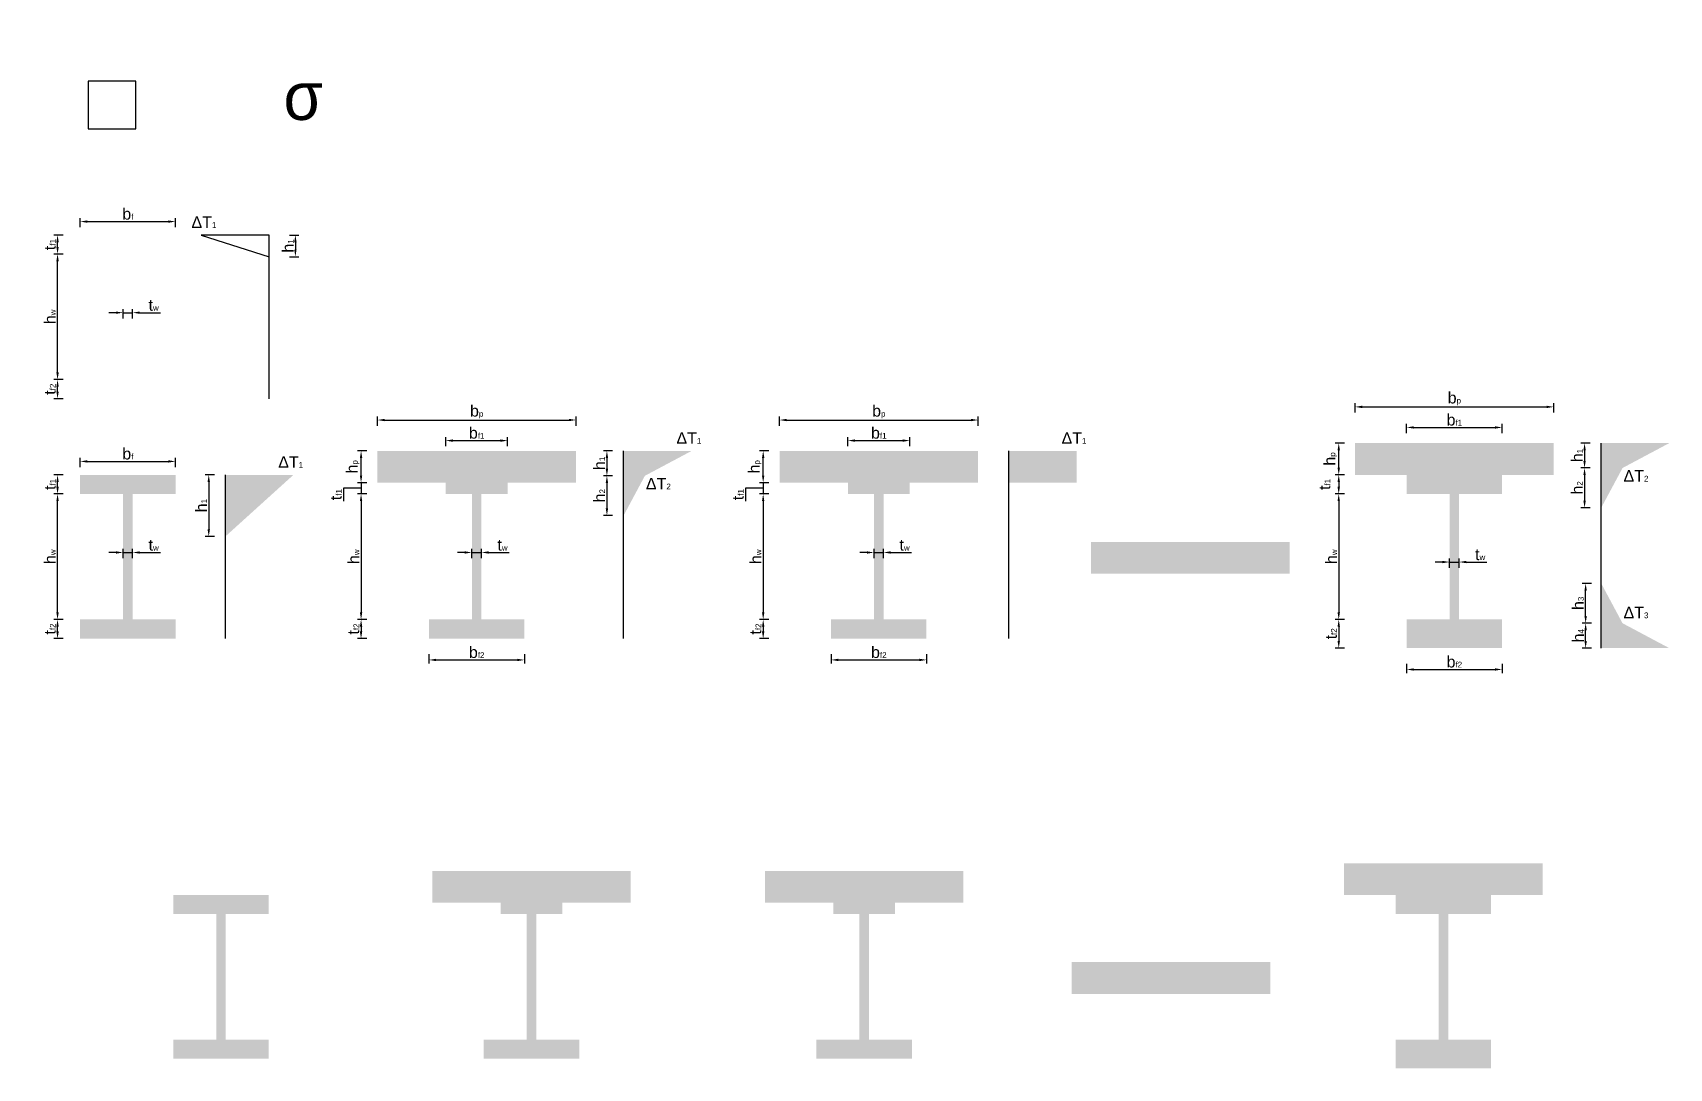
# Model space of a CAD drawing. Header units: millimetres. Extents: x 703 to 8106, y -20 to 2149.
# Drawn here: x 703 to 4134, y -20 to 2149 of the extents above; entities that cross this region are included whole.
import ezdxf

# ---------------------------------------------------------------- set-up
doc = ezdxf.new("R2010")
doc.units = ezdxf.units.MM
doc.layers.add('Wymiary', color=7, linetype='Continuous')
doc.styles.get("Standard").update_dxf_attribs({"font": 'arial.ttf'})
doc.dimstyles.new('ISO-25', dxfattribs={"dimscale": 6, "dimtxt": 4, "dimasz": 2.5, "dimexe": 1.25, "dimexo": 0.625, "dimtad": 1, "dimtxsty": 'Standard', "dimcen": 2.5, "dimadec": 0, "dimazin": 0, "dimtfac": 1, "dimtmove": 0, "dimatfit": 3, "dimfxl": 2, "dimfxlon": 1, "dimarcsym": 0})

# ---------------------------------------------------------------- blocks, each defined once
blk = doc.blocks.new('*D1')
at = {"color": 0, "lineweight": -2}
for p, q in [((767.5, 920.1), (748, 920.1)), ((755.5, 895.1), (755.5, 905.1)), ((767.5, 880.1), (748, 880.1))]:
    blk.add_line(p, q, dxfattribs=at)
at = {"color": 0}
for points in [[(753, 905.1), (758, 905.1), (755.5, 920.1)], [(753, 895.1), (758, 895.1), (755.5, 880.1)]]:
    blk.add_solid(points, dxfattribs=at)
at = {"color": 0, "insert": (739.6, 900.1), "char_height": 24, "attachment_point": 5, "rotation": 90}
blk.add_mtext('t{\\H0.5x;f2}', dxfattribs=at)
blk = doc.blocks.new('*D3')
at = {"color": 0, "lineweight": -2}
for p, q in [((767.5, 1183.1), (748, 1183.1)), ((755.5, 935.1), (755.5, 1168.1)), ((767.5, 920.1), (748, 920.1))]:
    blk.add_line(p, q, dxfattribs=at)
at = {"color": 0}
for points in [[(753, 1168.1), (758, 1168.1), (755.5, 1183.1)], [(753, 935.1), (758, 935.1), (755.5, 920.1)]]:
    blk.add_solid(points, dxfattribs=at)
at = {"color": 0, "insert": (739.7, 1051.6), "char_height": 24, "attachment_point": 5, "rotation": 90}
blk.add_mtext('h{\\H0.5x;w}', dxfattribs=at)
blk = doc.blocks.new('*D4')
at = {"color": 0, "lineweight": -2}
for p, q in [((767.5, 1223.1), (748, 1223.1)), ((755.5, 1198.1), (755.5, 1208.1)), ((767.5, 1183.1), (748, 1183.1))]:
    blk.add_line(p, q, dxfattribs=at)
at = {"color": 0}
for points in [[(753, 1208.1), (758, 1208.1), (755.5, 1223.1)], [(753, 1198.1), (758, 1198.1), (755.5, 1183.1)]]:
    blk.add_solid(points, dxfattribs=at)
at = {"color": 0, "insert": (739.6, 1203.1), "char_height": 24, "attachment_point": 5, "rotation": 90}
blk.add_mtext('t{\\H0.5x;f1}', dxfattribs=at)
blk = doc.blocks.new('*D5')
at = {"color": 0, "lineweight": -2}
for p, q in [((802.9, 1239.3), (802.9, 1258.8)), ((817.9, 1251.3), (987.9, 1251.3)), ((1002.9, 1239.3), (1002.9, 1258.8))]:
    blk.add_line(p, q, dxfattribs=at)
at = {"color": 0}
for points in [[(817.9, 1253.8), (817.9, 1248.8), (802.9, 1251.3)], [(987.9, 1253.8), (987.9, 1248.8), (1002.9, 1251.3)]]:
    blk.add_solid(points, dxfattribs=at)
at = {"color": 0, "insert": (902.9, 1267.2), "char_height": 24, "attachment_point": 5}
blk.add_mtext('b{\\H0.5x;f}', dxfattribs=at)
blk = doc.blocks.new('*D6')
at = {"color": 0, "lineweight": -2}
for p, q in [((892.9, 1048.5), (892.9, 1068)), ((912.9, 1048.5), (912.9, 1068)), ((877.9, 1060.5), (862.9, 1060.5)), ((892.9, 1060.5), (912.9, 1060.5)), ((927.9, 1060.5), (971.1, 1060.5))]:
    blk.add_line(p, q, dxfattribs=at)
at = {"color": 0}
for points in [[(877.9, 1063), (877.9, 1058), (892.9, 1060.5)], [(927.9, 1063), (927.9, 1058), (912.9, 1060.5)]]:
    blk.add_solid(points, dxfattribs=at)
at = {"color": 0, "insert": (957, 1076.3), "char_height": 24, "attachment_point": 5}
blk.add_mtext('t{\\H0.5x;w}', dxfattribs=at)
blk = doc.blocks.new('*D7')
at = {"color": 0, "lineweight": -2}
for p, q in [((767.5, 1422.6), (748, 1422.6)), ((755.5, 1397.6), (755.5, 1407.6)), ((767.5, 1382.6), (748, 1382.6))]:
    blk.add_line(p, q, dxfattribs=at)
at = {"color": 0}
for points in [[(753, 1407.6), (758, 1407.6), (755.5, 1422.6)], [(753, 1397.6), (758, 1397.6), (755.5, 1382.6)]]:
    blk.add_solid(points, dxfattribs=at)
at = {"color": 0, "insert": (739.6, 1402.6), "char_height": 24, "attachment_point": 5, "rotation": 90}
blk.add_mtext('t{\\H0.5x;f2}', dxfattribs=at)
blk = doc.blocks.new('*D8')
at = {"color": 0, "lineweight": -2}
for p, q in [((767.5, 1685.5), (748, 1685.5)), ((755.5, 1437.6), (755.5, 1670.5)), ((767.5, 1422.6), (748, 1422.6))]:
    blk.add_line(p, q, dxfattribs=at)
at = {"color": 0}
for points in [[(753, 1670.5), (758, 1670.5), (755.5, 1685.5)], [(753, 1437.6), (758, 1437.6), (755.5, 1422.6)]]:
    blk.add_solid(points, dxfattribs=at)
at = {"color": 0, "insert": (739.7, 1554.1), "char_height": 24, "attachment_point": 5, "rotation": 90}
blk.add_mtext('h{\\H0.5x;w}', dxfattribs=at)
blk = doc.blocks.new('*D9')
at = {"color": 0, "lineweight": -2}
for p, q in [((767.5, 1725.5), (748, 1725.5)), ((767.5, 1685.5), (748, 1685.5)), ((755.5, 1700.5), (755.5, 1710.5))]:
    blk.add_line(p, q, dxfattribs=at)
at = {"color": 0}
for points in [[(753, 1710.5), (758, 1710.5), (755.5, 1725.5)], [(753, 1700.5), (758, 1700.5), (755.5, 1685.5)]]:
    blk.add_solid(points, dxfattribs=at)
at = {"color": 0, "insert": (739.6, 1705.5), "char_height": 24, "attachment_point": 5, "rotation": 90}
blk.add_mtext('t{\\H0.5x;f1}', dxfattribs=at)
blk = doc.blocks.new('*D10')
at = {"color": 0, "lineweight": -2}
for p, q in [((802.9, 1741.7), (802.9, 1761.2)), ((817.9, 1753.7), (987.9, 1753.7)), ((1002.9, 1741.7), (1002.9, 1761.2))]:
    blk.add_line(p, q, dxfattribs=at)
at = {"color": 0}
for points in [[(817.9, 1756.2), (817.9, 1751.2), (802.9, 1753.7)], [(987.9, 1756.2), (987.9, 1751.2), (1002.9, 1753.7)]]:
    blk.add_solid(points, dxfattribs=at)
at = {"color": 0, "insert": (902.9, 1769.7), "char_height": 24, "attachment_point": 5}
blk.add_mtext('b{\\H0.5x;f}', dxfattribs=at)
blk = doc.blocks.new('*D11')
at = {"color": 0, "lineweight": -2}
for p, q in [((877.9, 1562.9), (862.9, 1562.9)), ((892.9, 1550.9), (892.9, 1570.4)), ((892.9, 1562.9), (912.9, 1562.9)), ((912.9, 1550.9), (912.9, 1570.4)), ((927.9, 1562.9), (971.1, 1562.9))]:
    blk.add_line(p, q, dxfattribs=at)
at = {"color": 0}
for points in [[(877.9, 1565.4), (877.9, 1560.4), (892.9, 1562.9)], [(927.9, 1565.4), (927.9, 1560.4), (912.9, 1562.9)]]:
    blk.add_solid(points, dxfattribs=at)
at = {"color": 0, "insert": (957, 1578.8), "char_height": 24, "attachment_point": 5}
blk.add_mtext('t{\\H0.5x;w}', dxfattribs=at)
blk = doc.blocks.new('*D12')
at = {"layer": 'Wymiary', "color": 0, "lineweight": -2}
for p, q in [((1084.5, 1223.1), (1065, 1223.1)), ((1072.5, 1208.1), (1072.5, 1109.1)), ((1084.5, 1094.1), (1065, 1094.1))]:
    blk.add_line(p, q, dxfattribs=at)
at = {"layer": 'Wymiary', "color": 0}
for points in [[(1070, 1208.1), (1075, 1208.1), (1072.5, 1223.1)], [(1070, 1109.1), (1075, 1109.1), (1072.5, 1094.1)]]:
    blk.add_solid(points, dxfattribs=at)
at = {"layer": 'Wymiary', "color": 0, "insert": (1056.7, 1158.6), "char_height": 24, "attachment_point": 5, "rotation": 90}
blk.add_mtext('h{\\H0.5x;1}', dxfattribs=at)
blk = doc.blocks.new('*D13')
at = {"layer": 'Wymiary', "color": 0, "lineweight": -2}
for p, q in [((1242.1, 1725.5), (1261.6, 1725.5)), ((1254.1, 1710.5), (1254.1, 1694.9)), ((1242.1, 1679.9), (1261.6, 1679.9))]:
    blk.add_line(p, q, dxfattribs=at)
at = {"layer": 'Wymiary', "color": 0}
for points in [[(1251.6, 1710.5), (1256.6, 1710.5), (1254.1, 1725.5)], [(1251.6, 1694.9), (1256.6, 1694.9), (1254.1, 1679.9)]]:
    blk.add_solid(points, dxfattribs=at)
at = {"layer": 'Wymiary', "color": 0, "insert": (1238.4, 1702.7), "char_height": 24, "attachment_point": 5, "rotation": 90}
blk.add_mtext('h{\\H0.5x;1}', dxfattribs=at)
blk = doc.blocks.new('*D14')
at = {"layer": 'Wymiary', "color": 0, "lineweight": -2}
for p, q in [((1919.2, 1273.3), (1899.7, 1273.3)), ((1907.2, 1258.3), (1907.2, 1236.1)), ((1919.2, 1221.1), (1899.7, 1221.1))]:
    blk.add_line(p, q, dxfattribs=at)
at = {"layer": 'Wymiary', "color": 0}
for points in [[(1904.7, 1258.3), (1909.7, 1258.3), (1907.2, 1273.3)], [(1904.7, 1236.1), (1909.7, 1236.1), (1907.2, 1221.1)]]:
    blk.add_solid(points, dxfattribs=at)
at = {"layer": 'Wymiary', "color": 0, "insert": (1891.4, 1247.2), "char_height": 24, "attachment_point": 5, "rotation": 90}
blk.add_mtext('h{\\H0.5x;1}', dxfattribs=at)
blk = doc.blocks.new('*D15')
at = {"color": 0, "lineweight": -2}
for p, q in [((1426.1, 1326), (1426.1, 1345.5)), ((1842.4, 1326), (1842.4, 1345.5)), ((1441.1, 1338), (1827.4, 1338))]:
    blk.add_line(p, q, dxfattribs=at)
at = {"color": 0}
for points in [[(1441.1, 1340.5), (1441.1, 1335.5), (1426.1, 1338)], [(1827.4, 1340.5), (1827.4, 1335.5), (1842.4, 1338)]]:
    blk.add_solid(points, dxfattribs=at)
at = {"color": 0, "insert": (1634.2, 1355.4), "char_height": 24, "attachment_point": 5}
blk.add_mtext('b{\\H0.5x;p}', dxfattribs=at)
blk = doc.blocks.new('*D16')
at = {"color": 0, "lineweight": -2}
for p, q in [((1403.8, 1273.3), (1384.3, 1273.3)), ((1391.8, 1221.7), (1391.8, 1258.3)), ((1403.8, 1206.7), (1384.3, 1206.7))]:
    blk.add_line(p, q, dxfattribs=at)
at = {"color": 0}
for points in [[(1389.3, 1258.3), (1394.3, 1258.3), (1391.8, 1273.3)], [(1389.3, 1221.7), (1394.3, 1221.7), (1391.8, 1206.7)]]:
    blk.add_solid(points, dxfattribs=at)
at = {"color": 0, "insert": (1374.4, 1240), "char_height": 24, "attachment_point": 5, "rotation": 90}
blk.add_mtext('h{\\H0.5x;p}', dxfattribs=at)
blk = doc.blocks.new('*D17')
at = {"layer": 'Wymiary', "color": 0, "lineweight": -2}
for p, q in [((1391.8, 1221.7), (1391.8, 1236.7)), ((1403.8, 1206.7), (1384.3, 1206.7)), ((1391.8, 1206.7), (1391.8, 1183.1)), ((1391.8, 1206.7), (1391.8, 1183.1)), ((1391.8, 1194.9), (1355, 1195.3)), ((1355, 1195.3), (1355, 1168.2)), ((1403.8, 1183.1), (1384.3, 1183.1)), ((1391.8, 1168.1), (1391.8, 1153.1))]:
    blk.add_line(p, q, dxfattribs=at)
at = {"layer": 'Wymiary', "color": 0}
for points in [[(1389.3, 1221.7), (1394.3, 1221.7), (1391.8, 1206.7)], [(1389.3, 1168.1), (1394.3, 1168.1), (1391.8, 1183.1)]]:
    blk.add_solid(points, dxfattribs=at)
at = {"layer": 'Wymiary', "color": 0, "insert": (1339.1, 1181.7), "char_height": 24, "attachment_point": 5, "rotation": 90}
blk.add_mtext('t{\\H0.5x;f1}', dxfattribs=at)
blk = doc.blocks.new('*D18')
at = {"layer": 'Wymiary', "color": 0, "lineweight": -2}
for p, q in [((1403.8, 1183.1), (1384.3, 1183.1)), ((1391.8, 1168.1), (1391.8, 935.1)), ((1403.8, 920.1), (1384.3, 920.1))]:
    blk.add_line(p, q, dxfattribs=at)
at = {"layer": 'Wymiary', "color": 0}
for points in [[(1389.3, 1168.1), (1394.3, 1168.1), (1391.8, 1183.1)], [(1389.3, 935.1), (1394.3, 935.1), (1391.8, 920.1)]]:
    blk.add_solid(points, dxfattribs=at)
at = {"layer": 'Wymiary', "color": 0, "insert": (1376.1, 1051.6), "char_height": 24, "attachment_point": 5, "rotation": 90}
blk.add_mtext('h{\\H0.5x;w}', dxfattribs=at)
blk = doc.blocks.new('*D19')
at = {"layer": 'Wymiary', "color": 0, "lineweight": -2}
for p, q in [((1403.8, 920.1), (1384.3, 920.1)), ((1391.8, 905.1), (1391.8, 895.1)), ((1403.8, 880.1), (1384.3, 880.1))]:
    blk.add_line(p, q, dxfattribs=at)
at = {"layer": 'Wymiary', "color": 0}
for points in [[(1389.3, 905.1), (1394.3, 905.1), (1391.8, 920.1)], [(1389.3, 895.1), (1394.3, 895.1), (1391.8, 880.1)]]:
    blk.add_solid(points, dxfattribs=at)
at = {"layer": 'Wymiary', "color": 0, "insert": (1376, 900.1), "char_height": 24, "attachment_point": 5, "rotation": 90}
blk.add_mtext('t{\\H0.5x;f2}', dxfattribs=at)
blk = doc.blocks.new('*D20')
at = {"color": 0, "lineweight": -2}
for p, q in [((1624.2, 1048.5), (1624.2, 1068)), ((1644.2, 1048.5), (1644.2, 1068)), ((1609.2, 1060.5), (1594.2, 1060.5)), ((1624.2, 1060.5), (1644.2, 1060.5)), ((1659.2, 1060.5), (1702.4, 1060.5))]:
    blk.add_line(p, q, dxfattribs=at)
at = {"color": 0}
for points in [[(1609.2, 1063), (1609.2, 1058), (1624.2, 1060.5)], [(1659.2, 1063), (1659.2, 1058), (1644.2, 1060.5)]]:
    blk.add_solid(points, dxfattribs=at)
at = {"color": 0, "insert": (1688.3, 1076.3), "char_height": 24, "attachment_point": 5}
blk.add_mtext('t{\\H0.5x;w}', dxfattribs=at)
blk = doc.blocks.new('*D21')
at = {"layer": 'Wymiary', "color": 0, "lineweight": -2}
for p, q in [((1534.2, 847.4), (1534.2, 827.9)), ((1549.2, 835.4), (1719.2, 835.4)), ((1734.2, 847.4), (1734.2, 827.9))]:
    blk.add_line(p, q, dxfattribs=at)
at = {"layer": 'Wymiary', "color": 0}
for points in [[(1549.2, 837.9), (1549.2, 832.9), (1534.2, 835.4)], [(1719.2, 837.9), (1719.2, 832.9), (1734.2, 835.4)]]:
    blk.add_solid(points, dxfattribs=at)
at = {"layer": 'Wymiary', "color": 0, "insert": (1634.2, 851.4), "char_height": 24, "attachment_point": 5}
blk.add_mtext('b{\\H0.5x;f2}', dxfattribs=at)
blk = doc.blocks.new('*D22')
at = {"layer": 'Wymiary', "color": 0, "lineweight": -2}
for p, q in [((1569.3, 1282.9), (1569.3, 1302.4)), ((1584.3, 1294.9), (1684.1, 1294.9)), ((1699.1, 1282.9), (1699.1, 1302.4))]:
    blk.add_line(p, q, dxfattribs=at)
at = {"layer": 'Wymiary', "color": 0}
for points in [[(1584.3, 1297.4), (1584.3, 1292.4), (1569.3, 1294.9)], [(1684.1, 1297.4), (1684.1, 1292.4), (1699.1, 1294.9)]]:
    blk.add_solid(points, dxfattribs=at)
at = {"layer": 'Wymiary', "color": 0, "insert": (1634.2, 1310.8), "char_height": 24, "attachment_point": 5}
blk.add_mtext('b{\\H0.5x;f1}', dxfattribs=at)
blk = doc.blocks.new('*D23')
at = {"layer": 'Wymiary', "color": 0, "lineweight": -2}
for p, q in [((1919.2, 1221.1), (1899.7, 1221.1)), ((1907.2, 1206.1), (1907.2, 1152.7)), ((1919.2, 1137.7), (1899.7, 1137.7))]:
    blk.add_line(p, q, dxfattribs=at)
at = {"layer": 'Wymiary', "color": 0}
for points in [[(1904.7, 1206.1), (1909.7, 1206.1), (1907.2, 1221.1)], [(1904.7, 1152.7), (1909.7, 1152.7), (1907.2, 1137.7)]]:
    blk.add_solid(points, dxfattribs=at)
at = {"layer": 'Wymiary', "color": 0, "insert": (1891.4, 1179.4), "char_height": 24, "attachment_point": 5, "rotation": 90}
blk.add_mtext('h{\\H0.5x;2}', dxfattribs=at)
blk = doc.blocks.new('*D24')
at = {"color": 0, "lineweight": -2}
for p, q in [((2269, 1326), (2269, 1345.5)), ((2685.3, 1326), (2685.3, 1345.5)), ((2284, 1338), (2670.3, 1338))]:
    blk.add_line(p, q, dxfattribs=at)
at = {"color": 0}
for points in [[(2284, 1340.5), (2284, 1335.5), (2269, 1338)], [(2670.3, 1340.5), (2670.3, 1335.5), (2685.3, 1338)]]:
    blk.add_solid(points, dxfattribs=at)
at = {"color": 0, "insert": (2477.2, 1355.4), "char_height": 24, "attachment_point": 5}
blk.add_mtext('b{\\H0.5x;p}', dxfattribs=at)
blk = doc.blocks.new('*D26')
at = {"color": 0, "lineweight": -2}
for p, q in [((2246.8, 1273.3), (2227.3, 1273.3)), ((2234.8, 1221.7), (2234.8, 1258.3)), ((2246.8, 1206.7), (2227.3, 1206.7))]:
    blk.add_line(p, q, dxfattribs=at)
at = {"color": 0}
for points in [[(2232.3, 1258.3), (2237.3, 1258.3), (2234.8, 1273.3)], [(2232.3, 1221.7), (2237.3, 1221.7), (2234.8, 1206.7)]]:
    blk.add_solid(points, dxfattribs=at)
at = {"color": 0, "insert": (2217.4, 1240), "char_height": 24, "attachment_point": 5, "rotation": 90}
blk.add_mtext('h{\\H0.5x;p}', dxfattribs=at)
blk = doc.blocks.new('*D27')
at = {"layer": 'Wymiary', "color": 0, "lineweight": -2}
for p, q in [((2234.8, 1221.7), (2234.8, 1236.7)), ((2246.8, 1206.7), (2227.3, 1206.7)), ((2234.8, 1206.7), (2234.8, 1183.1)), ((2234.8, 1206.7), (2234.8, 1183.1)), ((2234.8, 1194.9), (2197.9, 1195.3)), ((2197.9, 1195.3), (2197.9, 1168.2)), ((2246.8, 1183.1), (2227.3, 1183.1)), ((2234.8, 1168.1), (2234.8, 1153.1))]:
    blk.add_line(p, q, dxfattribs=at)
at = {"layer": 'Wymiary', "color": 0}
for points in [[(2232.3, 1221.7), (2237.3, 1221.7), (2234.8, 1206.7)], [(2232.3, 1168.1), (2237.3, 1168.1), (2234.8, 1183.1)]]:
    blk.add_solid(points, dxfattribs=at)
at = {"layer": 'Wymiary', "color": 0, "insert": (2182.1, 1181.7), "char_height": 24, "attachment_point": 5, "rotation": 90}
blk.add_mtext('t{\\H0.5x;f1}', dxfattribs=at)
blk = doc.blocks.new('*D28')
at = {"layer": 'Wymiary', "color": 0, "lineweight": -2}
for p, q in [((2246.8, 1183.1), (2227.3, 1183.1)), ((2234.8, 1168.1), (2234.8, 935.1)), ((2246.8, 920.1), (2227.3, 920.1))]:
    blk.add_line(p, q, dxfattribs=at)
at = {"layer": 'Wymiary', "color": 0}
for points in [[(2232.3, 1168.1), (2237.3, 1168.1), (2234.8, 1183.1)], [(2232.3, 935.1), (2237.3, 935.1), (2234.8, 920.1)]]:
    blk.add_solid(points, dxfattribs=at)
at = {"layer": 'Wymiary', "color": 0, "insert": (2219, 1051.6), "char_height": 24, "attachment_point": 5, "rotation": 90}
blk.add_mtext('h{\\H0.5x;w}', dxfattribs=at)
blk = doc.blocks.new('*D29')
at = {"layer": 'Wymiary', "color": 0, "lineweight": -2}
for p, q in [((2246.8, 920.1), (2227.3, 920.1)), ((2234.8, 905.1), (2234.8, 895.1)), ((2246.8, 880.1), (2227.3, 880.1))]:
    blk.add_line(p, q, dxfattribs=at)
at = {"layer": 'Wymiary', "color": 0}
for points in [[(2232.3, 905.1), (2237.3, 905.1), (2234.8, 920.1)], [(2232.3, 895.1), (2237.3, 895.1), (2234.8, 880.1)]]:
    blk.add_solid(points, dxfattribs=at)
at = {"layer": 'Wymiary', "color": 0, "insert": (2218.9, 900.1), "char_height": 24, "attachment_point": 5, "rotation": 90}
blk.add_mtext('t{\\H0.5x;f2}', dxfattribs=at)
blk = doc.blocks.new('*D25')
at = {"color": 0, "lineweight": -2}
for p, q in [((2467.2, 1048.5), (2467.2, 1068)), ((2487.2, 1048.5), (2487.2, 1068)), ((2452.2, 1060.5), (2437.2, 1060.5)), ((2467.2, 1060.5), (2487.2, 1060.5)), ((2502.2, 1060.5), (2545.4, 1060.5))]:
    blk.add_line(p, q, dxfattribs=at)
at = {"color": 0}
for points in [[(2452.2, 1063), (2452.2, 1058), (2467.2, 1060.5)], [(2502.2, 1063), (2502.2, 1058), (2487.2, 1060.5)]]:
    blk.add_solid(points, dxfattribs=at)
at = {"color": 0, "insert": (2531.3, 1076.3), "char_height": 24, "attachment_point": 5}
blk.add_mtext('t{\\H0.5x;w}', dxfattribs=at)
blk = doc.blocks.new('*D30')
at = {"layer": 'Wymiary', "color": 0, "lineweight": -2}
for p, q in [((2377.2, 847.4), (2377.2, 827.9)), ((2392.2, 835.4), (2562.2, 835.4)), ((2577.2, 847.4), (2577.2, 827.9))]:
    blk.add_line(p, q, dxfattribs=at)
at = {"layer": 'Wymiary', "color": 0}
for points in [[(2392.2, 837.9), (2392.2, 832.9), (2377.2, 835.4)], [(2562.2, 837.9), (2562.2, 832.9), (2577.2, 835.4)]]:
    blk.add_solid(points, dxfattribs=at)
at = {"layer": 'Wymiary', "color": 0, "insert": (2477.2, 851.4), "char_height": 24, "attachment_point": 5}
blk.add_mtext('b{\\H0.5x;f2}', dxfattribs=at)
blk = doc.blocks.new('*D31')
at = {"layer": 'Wymiary', "color": 0, "lineweight": -2}
for p, q in [((2412.3, 1282.9), (2412.3, 1302.4)), ((2427.3, 1294.9), (2527.1, 1294.9)), ((2542.1, 1282.9), (2542.1, 1302.4))]:
    blk.add_line(p, q, dxfattribs=at)
at = {"layer": 'Wymiary', "color": 0}
for points in [[(2427.3, 1297.4), (2427.3, 1292.4), (2412.3, 1294.9)], [(2527.1, 1297.4), (2527.1, 1292.4), (2542.1, 1294.9)]]:
    blk.add_solid(points, dxfattribs=at)
at = {"layer": 'Wymiary', "color": 0, "insert": (2477.2, 1310.8), "char_height": 24, "attachment_point": 5}
blk.add_mtext('b{\\H0.5x;f1}', dxfattribs=at)
blk = doc.blocks.new('*D32')
at = {"color": 0, "lineweight": -2}
for p, q in [((3475.7, 1353.5), (3475.7, 1373)), ((3892, 1353.5), (3892, 1373)), ((3490.7, 1365.5), (3877, 1365.5))]:
    blk.add_line(p, q, dxfattribs=at)
at = {"color": 0}
for points in [[(3490.7, 1368), (3490.7, 1363), (3475.7, 1365.5)], [(3877, 1368), (3877, 1363), (3892, 1365.5)]]:
    blk.add_solid(points, dxfattribs=at)
at = {"color": 0, "insert": (3683.8, 1382.9), "char_height": 24, "attachment_point": 5}
blk.add_mtext('b{\\H0.5x;p}', dxfattribs=at)
blk = doc.blocks.new('*D34')
at = {"color": 0, "lineweight": -2}
for p, q in [((3453.4, 1289.6), (3433.9, 1289.6)), ((3441.4, 1238.1), (3441.4, 1274.6)), ((3453.4, 1223.1), (3433.9, 1223.1))]:
    blk.add_line(p, q, dxfattribs=at)
at = {"color": 0}
for points in [[(3438.9, 1274.6), (3443.9, 1274.6), (3441.4, 1289.6)], [(3438.9, 1238.1), (3443.9, 1238.1), (3441.4, 1223.1)]]:
    blk.add_solid(points, dxfattribs=at)
at = {"color": 0, "insert": (3424, 1256.4), "char_height": 24, "attachment_point": 5, "rotation": 90}
blk.add_mtext('h{\\H0.5x;p}', dxfattribs=at)
blk = doc.blocks.new('*D35')
at = {"layer": 'Wymiary', "color": 0, "lineweight": -2}
for p, q in [((3453.4, 1223.1), (3433.9, 1223.1)), ((3441.4, 1208.1), (3441.4, 1198.1)), ((3453.4, 1183.1), (3433.9, 1183.1))]:
    blk.add_line(p, q, dxfattribs=at)
at = {"layer": 'Wymiary', "color": 0}
for points in [[(3438.9, 1208.1), (3443.9, 1208.1), (3441.4, 1223.1)], [(3438.9, 1198.1), (3443.9, 1198.1), (3441.4, 1183.1)]]:
    blk.add_solid(points, dxfattribs=at)
at = {"layer": 'Wymiary', "color": 0, "insert": (3411.8, 1203.1), "char_height": 24, "attachment_point": 5, "rotation": 90}
blk.add_mtext('t{\\H0.5x;f1}', dxfattribs=at)
blk = doc.blocks.new('*D36')
at = {"layer": 'Wymiary', "color": 0, "lineweight": -2}
for p, q in [((3453.4, 1183.1), (3433.9, 1183.1)), ((3441.4, 1168.1), (3441.4, 935.1)), ((3453.4, 920.1), (3433.9, 920.1))]:
    blk.add_line(p, q, dxfattribs=at)
at = {"layer": 'Wymiary', "color": 0}
for points in [[(3438.9, 1168.1), (3443.9, 1168.1), (3441.4, 1183.1)], [(3438.9, 935.1), (3443.9, 935.1), (3441.4, 920.1)]]:
    blk.add_solid(points, dxfattribs=at)
at = {"layer": 'Wymiary', "color": 0, "insert": (3425.7, 1051.6), "char_height": 24, "attachment_point": 5, "rotation": 90}
blk.add_mtext('h{\\H0.5x;w}', dxfattribs=at)
blk = doc.blocks.new('*D37')
at = {"layer": 'Wymiary', "color": 0, "lineweight": -2}
for p, q in [((3453.4, 920.1), (3433.9, 920.1)), ((3441.4, 905.1), (3441.4, 875.1)), ((3453.4, 860.1), (3433.9, 860.1))]:
    blk.add_line(p, q, dxfattribs=at)
at = {"layer": 'Wymiary', "color": 0}
for points in [[(3438.9, 905.1), (3443.9, 905.1), (3441.4, 920.1)], [(3438.9, 875.1), (3443.9, 875.1), (3441.4, 860.1)]]:
    blk.add_solid(points, dxfattribs=at)
at = {"layer": 'Wymiary', "color": 0, "insert": (3425.6, 890.1), "char_height": 24, "attachment_point": 5, "rotation": 90}
blk.add_mtext('t{\\H0.5x;f2}', dxfattribs=at)
blk = doc.blocks.new('*D33')
at = {"color": 0, "lineweight": -2}
for p, q in [((3658.8, 1040.5), (3643.8, 1040.5)), ((3673.8, 1028.5), (3673.8, 1048)), ((3673.8, 1040.5), (3693.8, 1040.5)), ((3693.8, 1028.5), (3693.8, 1048)), ((3708.8, 1040.5), (3752, 1040.5))]:
    blk.add_line(p, q, dxfattribs=at)
at = {"color": 0}
for points in [[(3658.8, 1043), (3658.8, 1038), (3673.8, 1040.5)], [(3708.8, 1043), (3708.8, 1038), (3693.8, 1040.5)]]:
    blk.add_solid(points, dxfattribs=at)
at = {"color": 0, "insert": (3737.9, 1056.3), "char_height": 24, "attachment_point": 5}
blk.add_mtext('t{\\H0.5x;w}', dxfattribs=at)
blk = doc.blocks.new('*D38')
at = {"layer": 'Wymiary', "color": 0, "lineweight": -2}
for p, q in [((3583.8, 827.4), (3583.8, 807.9)), ((3783.8, 827.4), (3783.8, 807.9)), ((3598.8, 815.4), (3768.8, 815.4))]:
    blk.add_line(p, q, dxfattribs=at)
at = {"layer": 'Wymiary', "color": 0}
for points in [[(3598.8, 817.9), (3598.8, 812.9), (3583.8, 815.4)], [(3768.8, 817.9), (3768.8, 812.9), (3783.8, 815.4)]]:
    blk.add_solid(points, dxfattribs=at)
at = {"layer": 'Wymiary', "color": 0, "insert": (3683.8, 831.4), "char_height": 24, "attachment_point": 5}
blk.add_mtext('b{\\H0.5x;f2}', dxfattribs=at)
blk = doc.blocks.new('*D39')
at = {"layer": 'Wymiary', "color": 0, "lineweight": -2}
for p, q in [((3583.8, 1310.4), (3583.8, 1329.9)), ((3598.8, 1322.4), (3768.8, 1322.4)), ((3783.8, 1310.4), (3783.8, 1329.9))]:
    blk.add_line(p, q, dxfattribs=at)
at = {"layer": 'Wymiary', "color": 0}
for points in [[(3598.8, 1324.9), (3598.8, 1319.9), (3583.8, 1322.4)], [(3768.8, 1324.9), (3768.8, 1319.9), (3783.8, 1322.4)]]:
    blk.add_solid(points, dxfattribs=at)
at = {"layer": 'Wymiary', "color": 0, "insert": (3683.8, 1338.3), "char_height": 24, "attachment_point": 5}
blk.add_mtext('b{\\H0.5x;f1}', dxfattribs=at)
blk = doc.blocks.new('*D40')
at = {"layer": 'Wymiary', "color": 0, "lineweight": -2}
for p, q in [((3968.8, 1289.6), (3949.3, 1289.6)), ((3956.8, 1274.6), (3956.8, 1252.5)), ((3968.8, 1237.5), (3949.3, 1237.5))]:
    blk.add_line(p, q, dxfattribs=at)
at = {"layer": 'Wymiary', "color": 0}
for points in [[(3954.3, 1274.6), (3959.3, 1274.6), (3956.8, 1289.6)], [(3954.3, 1252.5), (3959.3, 1252.5), (3956.8, 1237.5)]]:
    blk.add_solid(points, dxfattribs=at)
at = {"layer": 'Wymiary', "color": 0, "insert": (3941, 1263.6), "char_height": 24, "attachment_point": 5, "rotation": 90}
blk.add_mtext('h{\\H0.5x;1}', dxfattribs=at)
blk = doc.blocks.new('*D41')
at = {"layer": 'Wymiary', "color": 0, "lineweight": -2}
for p, q in [((3968.8, 1237.5), (3949.3, 1237.5)), ((3956.8, 1222.5), (3956.8, 1169)), ((3968.8, 1154), (3949.3, 1154))]:
    blk.add_line(p, q, dxfattribs=at)
at = {"layer": 'Wymiary', "color": 0}
for points in [[(3954.3, 1222.5), (3959.3, 1222.5), (3956.8, 1237.5)], [(3954.3, 1169), (3959.3, 1169), (3956.8, 1154)]]:
    blk.add_solid(points, dxfattribs=at)
at = {"layer": 'Wymiary', "color": 0, "insert": (3941, 1195.8), "char_height": 24, "attachment_point": 5, "rotation": 90}
blk.add_mtext('h{\\H0.5x;2}', dxfattribs=at)
blk = doc.blocks.new('*D42')
at = {"layer": 'Wymiary', "color": 0, "lineweight": -2}
for p, q in [((3971, 912.3), (3951.5, 912.3)), ((3959, 875.1), (3959, 897.3)), ((3971, 860.1), (3951.5, 860.1))]:
    blk.add_line(p, q, dxfattribs=at)
at = {"layer": 'Wymiary', "color": 0}
for points in [[(3956.5, 897.3), (3961.5, 897.3), (3959, 912.3)], [(3956.5, 875.1), (3961.5, 875.1), (3959, 860.1)]]:
    blk.add_solid(points, dxfattribs=at)
at = {"layer": 'Wymiary', "color": 0, "insert": (3943.3, 886.2), "char_height": 24, "attachment_point": 5, "rotation": 90}
blk.add_mtext('h{\\H0.5x;4}', dxfattribs=at)
blk = doc.blocks.new('*D43')
at = {"layer": 'Wymiary', "color": 0, "lineweight": -2}
for p, q in [((3971, 995.7), (3951.5, 995.7)), ((3959, 927.3), (3959, 980.7)), ((3971, 912.3), (3951.5, 912.3))]:
    blk.add_line(p, q, dxfattribs=at)
at = {"layer": 'Wymiary', "color": 0}
for points in [[(3956.5, 980.7), (3961.5, 980.7), (3959, 995.7)], [(3956.5, 927.3), (3961.5, 927.3), (3959, 912.3)]]:
    blk.add_solid(points, dxfattribs=at)
at = {"layer": 'Wymiary', "color": 0, "insert": (3943.2, 954), "char_height": 24, "attachment_point": 5, "rotation": 90}
blk.add_mtext('h{\\H0.5x;3}', dxfattribs=at)

msp = doc.modelspace()

# ---------------------------------------------------------------- hatches: boundary and pattern name
h = msp.add_hatch(color=256)
h.dxf.hatch_style = 1
h.set_gradient(color1=(48, 48, 48), color2=(120, 120, 120), rotation=90, tint=1)
h.paths.add_polyline_path([(1699.135, 1206.72), (1842.38, 1206.72), (1842.38, 1273.265), (1426.075, 1273.265), (1426.075, 1206.72), (1569.32, 1206.72)])
h = msp.add_hatch(color=256)
h.set_gradient(color1=(158, 241, 14), color2=(21, 157, 24), rotation=270, tint=1)
h.paths.add_polyline_path([(2084.746, 1273.265), (1942.05, 1273.265), (1942.05, 1137.668), (1986.808, 1221.138)])
h = msp.add_hatch(color=256)
h.dxf.hatch_style = 1
h.set_gradient(color1=(48, 48, 48), color2=(120, 120, 120), rotation=90, tint=1)
h.paths.add_polyline_path([(2542.087, 1206.72), (2685.333, 1206.72), (2685.333, 1273.265), (2269.027, 1273.265), (2269.027, 1206.72), (2412.273, 1206.72)])
h = msp.add_hatch(color=256)
h.set_gradient(color1=(158, 241, 14), color2=(21, 157, 24), rotation=270, tint=1)
h.paths.add_polyline_path([(2892.18, 1273.265), (2749.484, 1273.265), (2749.484, 1206.72), (2892.18, 1206.72)])
h = msp.add_hatch(color=256)
h.dxf.hatch_style = 1
h.set_gradient(color1=(48, 48, 48), color2=(120, 120, 120), rotation=90, tint=1)
h.paths.add_polyline_path([(3475.68, 1289.646), (3475.68, 1223.102), (3618.925, 1223.102), (3748.74, 1223.102), (3891.986, 1223.102), (3891.986, 1289.646)])
h = msp.add_hatch(color=256)
h.set_gradient(color1=(158, 241, 14), color2=(21, 157, 24), rotation=270, tint=1)
h.paths.add_polyline_path([(4036.413, 912.263), (3991.656, 995.733), (3991.656, 860.137), (4134.352, 860.137)])
h.paths.add_polyline_path([(4134.352, 1289.646), (3991.656, 1289.646), (3991.656, 1154.049), (4036.413, 1237.519)])
h = msp.add_hatch(color=256)
h.dxf.hatch_style = 1
h.set_gradient(color1=(252, 49, 49), color2=(136, 0, 32), rotation=270, tint=1)
h.paths.add_polyline_path([(802.887, 1223.102), (802.887, 1183.102), (892.887, 1183.102), (892.887, 920.137), (802.887, 920.137), (802.887, 880.137), (1002.887, 880.137), (1002.887, 920.137), (912.887, 920.137), (912.887, 1183.102), (1002.887, 1183.102), (1002.887, 1223.102)])
h = msp.add_hatch(color=256)
h.set_gradient(color1=(158, 241, 14), color2=(21, 157, 24), rotation=270, tint=1)
h.paths.add_polyline_path([(1250.029, 1223.102), (1107.333, 1223.102), (1107.333, 1094.06)])
h = msp.add_hatch(color=256)
h.dxf.hatch_style = 1
h.set_gradient(color1=(252, 49, 49), color2=(136, 0, 32), rotation=270, tint=1)
h.paths.add_polyline_path([(1644.228, 1183.102), (1699.135, 1183.102), (1699.135, 1206.72), (1569.32, 1206.72), (1569.32, 1183.102), (1624.228, 1183.102), (1624.228, 920.137), (1534.228, 920.137), (1534.228, 880.137), (1734.228, 880.137), (1734.228, 920.137), (1644.228, 920.137)])
h = msp.add_hatch(color=256)
h.dxf.hatch_style = 1
h.set_gradient(color1=(252, 49, 49), color2=(136, 0, 32), rotation=270, tint=1)
h.paths.add_polyline_path([(2487.18, 1183.102), (2542.087, 1183.102), (2542.087, 1206.72), (2412.273, 1206.72), (2412.273, 1183.102), (2467.18, 1183.102), (2467.18, 920.137), (2377.18, 920.137), (2377.18, 880.137), (2577.18, 880.137), (2577.18, 920.137), (2487.18, 920.137)])
h = msp.add_hatch(color=256)
h.dxf.hatch_style = 1
h.set_gradient(color1=(48, 48, 48), color2=(120, 120, 120), rotation=90, tint=1)
h.paths.add_polyline_path([(3583.833, 1223.102), (3583.833, 1183.102), (3673.833, 1183.102), (3673.833, 920.137), (3583.833, 920.137), (3583.833, 860.137), (3783.833, 860.137), (3783.833, 920.137), (3693.833, 920.137), (3693.833, 1183.102), (3783.833, 1183.102), (3783.833, 1223.102)])
h = msp.add_hatch(color=256)
h.dxf.hatch_style = 1
h.set_gradient(color1=(48, 48, 48), color2=(120, 120, 120), rotation=90, tint=1)
h.paths.add_polyline_path([(2922.059, 1082.518), (2922.059, 1015.974), (3065.304, 1015.974), (3195.119, 1015.974), (3338.364, 1015.974), (3338.364, 1082.518)])
h = msp.add_hatch(color=256)
h.dxf.hatch_style = 1
h.set_gradient(color1=(48, 48, 48), color2=(120, 120, 120), rotation=90, tint=1)
h.paths.add_polyline_path([(1814.068, 326.584), (1957.313, 326.584), (1957.313, 393.128), (1541.008, 393.128), (1541.008, 326.584), (1684.253, 326.584)])
h = msp.add_hatch(color=256)
h.dxf.hatch_style = 1
h.set_gradient(color1=(48, 48, 48), color2=(120, 120, 120), rotation=90, tint=1)
h.paths.add_polyline_path([(2238.358, 393.128), (2238.358, 326.584), (2381.603, 326.584), (2511.418, 326.584), (2654.663, 326.584), (2654.663, 393.128)])
h = msp.add_hatch(color=256)
h.dxf.hatch_style = 1
h.set_gradient(color1=(48, 48, 48), color2=(120, 120, 120), rotation=90, tint=1)
h.paths.add_polyline_path([(3452.709, 409.509), (3452.709, 342.965), (3595.954, 342.965), (3725.769, 342.965), (3869.015, 342.965), (3869.015, 409.509)])
h = msp.add_hatch(color=256)
h.dxf.hatch_style = 1
h.set_gradient(color1=(252, 49, 49), color2=(136, 0, 32), rotation=270, tint=1)
h.paths.add_polyline_path([(998.069, 342.965), (998.069, 302.965), (1088.069, 302.965), (1088.069, 40), (998.069, 40), (998.069, 0), (1198.069, 0), (1198.069, 40), (1108.069, 40), (1108.069, 302.965), (1198.069, 302.965), (1198.069, 342.965)])
h = msp.add_hatch(color=256)
h.dxf.hatch_style = 1
h.set_gradient(color1=(252, 49, 49), color2=(136, 0, 32), rotation=270, tint=1)
h.paths.add_polyline_path([(1759.16, 302.965), (1814.068, 302.965), (1814.068, 326.584), (1684.253, 326.584), (1684.253, 302.965), (1739.16, 302.965), (1739.16, 40), (1649.16, 40), (1649.16, 0), (1849.16, 0), (1849.16, 40), (1759.16, 40)])
h = msp.add_hatch(color=256)
h.dxf.hatch_style = 1
h.set_gradient(color1=(252, 49, 49), color2=(136, 0, 32), rotation=270, tint=1)
h.paths.add_polyline_path([(2456.51, 302.965), (2511.418, 302.965), (2511.418, 326.584), (2381.603, 326.584), (2381.603, 302.965), (2436.51, 302.965), (2436.51, 40), (2346.51, 40), (2346.51, 0), (2546.51, 0), (2546.51, 40), (2456.51, 40)])
h = msp.add_hatch(color=256)
h.dxf.hatch_style = 1
h.set_gradient(color1=(48, 48, 48), color2=(120, 120, 120), rotation=90, tint=1)
h.paths.add_polyline_path([(3560.862, 342.965), (3560.862, 302.965), (3650.862, 302.965), (3650.862, 40), (3560.862, 40), (3560.862, -20), (3760.862, -20), (3760.862, 40), (3670.862, 40), (3670.862, 302.965), (3760.862, 302.965), (3760.862, 342.965)])
h = msp.add_hatch(color=256)
h.dxf.hatch_style = 1
h.set_gradient(color1=(48, 48, 48), color2=(120, 120, 120), rotation=90, tint=1)
h.paths.add_polyline_path([(2881.855, 202.381), (2881.855, 135.837), (3025.101, 135.837), (3154.915, 135.837), (3298.161, 135.837), (3298.161, 202.381)])

# ---------------------------------------------------------------- linework, layer by layer
for p, q in [((1199.323, 1725.535), (1056.627, 1725.535)), ((1056.627, 1725.535), (1199.323, 1679.885)), ((1199.323, 1382.57), (1199.323, 1725.535)), ((1942.05, 880.137), (1942.05, 1273.265)), ((2749.484, 880.137), (2749.484, 1273.265)), ((3991.656, 860.137), (3991.656, 1289.646)), ((1107.333, 880.137), (1107.333, 1223.102))]:
    msp.add_line(p, q)
at = {"color": 7, "linetype": 'Continuous', "lineweight": -3}
for points in [[(866.914, 2056.908, 0, 0, 0), (866.914, 2117.508, 16.8, 0, 0), (866.914, 2140.908, 0, 0, 0)], [(836.614, 2087.208, 0, 0, 0), (897.214, 2087.208, 16.8, 0, 0), (920.614, 2087.208, 0, 0, 0)], [(970.574, 1971.729, 0, 0, 0), (970.574, 2032.329, 16.8, 0, 0), (970.574, 2055.729, 0, 0, 0)], [(765.559, 2036.067, 0, 0, 0), (765.559, 1975.467, 16.8, 0, 0), (765.559, 1952.067, 0, 0, 0)], [(795.859, 2005.767, 0, 0, 0), (735.259, 2005.767, 16.8, 0, 0), (711.859, 2005.767, 0, 0, 0)], [(940.274, 2002.029, 0, 0, 0), (1000.874, 2002.029, 16.8, 0, 0), (1024.274, 2002.029, 0, 0, 0)], [(866.914, 1939.134, 0, 0, 0), (866.914, 1878.534, 16.8, 0, 0), (866.914, 1855.134, 0, 0, 0)], [(897.214, 1908.834, 0, 0, 0), (836.614, 1908.834, 16.8, 0, 0), (813.214, 1908.834, 0, 0, 0)]]:
    msp.add_lwpolyline(points, format="xyseb", dxfattribs=at)
msp.add_lwpolyline([(819.9, 1948.021), (919.9, 1948.021), (919.9, 2048.021), (819.9, 2048.021)], close=True)

# ---------------------------------------------------------------- texts
at = {"attachment_point": 5}
for s, insert, char_height in [('{\\Fgreekc|c238;s}', (1270.479, 2016.028), 100), ('ΔT{\\H0.5x;1}', (1062.336, 1752.53), 24), ('ΔT{\\H0.5x;1}', (2079.038, 1300.26), 24), ('ΔT{\\H0.5x;1}', (2886.472, 1300.26), 24), ('ΔT{\\H0.5x;1}', (1244.321, 1250.097), 24), ('ΔT{\\H0.5x;2}', (2015.033, 1204.738), 24), ('ΔT{\\H0.5x;2}', (4064.638, 1221.119), 24), ('ΔT{\\H0.5x;3}', (4064.638, 934.689), 24)]:
    msp.add_mtext(s, dxfattribs=dict(at, insert=insert, char_height=char_height))

# ---------------------------------------------------------------- dimensions: what is measured, and where the dimension line sits
for base, p1, p2, text, picture, middle in [((1002.887, 1753.73), (802.887, 1725.535), (1002.887, 1725.535), 'b{\\H0.5x;f}', '*D10', (902.887, 1769.677)), ((912.887, 1562.89), (892.887, 1422.57), (912.887, 1422.57), 't{\\H0.5x;w}', '*D11', (956.988, 1578.755)), ((3891.986, 1365.511), (3475.68, 1289.646), (3891.986, 1289.646), 'b{\\H0.5x;p}', '*D32', (3683.833, 1382.926)), ((1842.38, 1337.991), (1426.075, 1273.265), (1842.38, 1273.265), 'b{\\H0.5x;p}', '*D15', (1634.228, 1355.407)), ((2685.333, 1337.991), (2269.027, 1273.265), (2685.333, 1273.265), 'b{\\H0.5x;p}', '*D24', (2477.18, 1355.407)), ((1002.887, 1251.297), (802.887, 1223.102), (1002.887, 1223.102), 'b{\\H0.5x;f}', '*D5', (902.887, 1267.244)), ((912.887, 1060.457), (892.887, 920.137), (912.887, 920.137), 't{\\H0.5x;w}', '*D6', (956.988, 1076.322)), ((1644.228, 1060.457), (1624.228, 920.137), (1644.228, 920.137), 't{\\H0.5x;w}', '*D20', (1688.328, 1076.322)), ((2487.18, 1060.457), (2467.18, 920.137), (2487.18, 920.137), 't{\\H0.5x;w}', '*D25', (2531.281, 1076.322)), ((3693.833, 1040.457), (3673.833, 920.137), (3693.833, 920.137), 't{\\H0.5x;w}', '*D33', (3737.933, 1056.322))]:
    dim = msp.add_linear_dim(base=base, p1=p1, p2=p2, text=text, dimstyle='ISO-25')
    dim.commit()
    dim.dimension.update_dxf_attribs({"geometry": picture, "text_midpoint": middle})
for base, p1, p2, text, picture, middle in [((755.456, 1725.535), (802.887, 1685.535), (802.887, 1725.535), 't{\\H0.5x;f1}', '*D9', (739.592, 1705.535)), ((755.456, 1685.535), (802.887, 1422.57), (802.887, 1685.535), 'h{\\H0.5x;w}', '*D8', (739.706, 1554.052)), ((755.456, 1422.57), (802.887, 1382.57), (802.887, 1422.57), 't{\\H0.5x;f2}', '*D7', (739.592, 1402.57)), ((1391.837, 1273.265), (1426.075, 1206.72), (1426.075, 1273.265), 'h{\\H0.5x;p}', '*D16', (1374.421, 1239.993)), ((2234.79, 1273.265), (2269.027, 1206.72), (2269.027, 1273.265), 'h{\\H0.5x;p}', '*D26', (2217.374, 1239.993)), ((3441.442, 1289.646), (3488.503, 1223.102), (3475.68, 1289.646), 'h{\\H0.5x;p}', '*D34', (3424.026, 1256.374)), ((755.456, 1223.102), (802.887, 1183.102), (802.887, 1223.102), 't{\\H0.5x;f1}', '*D4', (739.592, 1203.102)), ((755.456, 1183.102), (802.887, 920.137), (802.887, 1183.102), 'h{\\H0.5x;w}', '*D3', (739.706, 1051.619)), ((755.456, 920.137), (802.887, 880.137), (802.887, 920.137), 't{\\H0.5x;f2}', '*D1', (739.592, 900.137))]:
    dim = msp.add_linear_dim(base=base, p1=p1, p2=p2, angle=90, text=text, dimstyle='ISO-25')
    dim.commit()
    dim.dimension.update_dxf_attribs({"geometry": picture, "text_midpoint": middle})
at = {"layer": 'Wymiary'}
for base, p1, p2, text, picture, middle in [((1254.112, 1679.885), (1199.323, 1725.535), (1199.323, 1679.885), 'h{\\H0.5x;1}', '*D13', (1238.362, 1702.71)), ((1907.191, 1221.138), (1942.05, 1273.265), (1986.808, 1221.138), 'h{\\H0.5x;1}', '*D14', (1891.441, 1247.201)), ((3956.796, 1237.519), (3991.656, 1289.646), (4036.413, 1237.519), 'h{\\H0.5x;1}', '*D40', (3941.046, 1263.583)), ((3956.796, 1154.049), (4036.413, 1237.519), (3991.656, 1154.049), 'h{\\H0.5x;2}', '*D41', (3941.046, 1195.784)), ((1072.474, 1094.06), (1107.333, 1223.102), (1107.333, 1094.06), 'h{\\H0.5x;1}', '*D12', (1056.724, 1158.581)), ((1907.191, 1137.668), (1986.808, 1221.138), (1942.05, 1137.668), 'h{\\H0.5x;2}', '*D23', (1891.441, 1179.403)), ((3959.046, 912.263), (3991.656, 860.137), (4036.413, 912.263), 'h{\\H0.5x;4}', '*D42', (3943.296, 886.2))]:
    dim = msp.add_linear_dim(base=base, p1=p1, p2=p2, angle=90, text=text, dimstyle='ISO-25', dxfattribs=at)
    dim.commit()
    dim.dimension.update_dxf_attribs({"geometry": picture, "text_midpoint": middle})
for base, p1, p2, text, picture, middle in [((3783.833, 1322.391), (3583.833, 1183.102), (3783.833, 1183.102), 'b{\\H0.5x;f1}', '*D39', (3683.833, 1338.337)), ((1699.135, 1294.871), (1569.32, 1183.102), (1699.135, 1183.102), 'b{\\H0.5x;f1}', '*D22', (1634.228, 1310.818)), ((2542.087, 1294.871), (2412.273, 1183.102), (2542.087, 1183.102), 'b{\\H0.5x;f1}', '*D31', (2477.18, 1310.818)), ((1734.228, 835.407), (1534.228, 880.137), (1734.228, 880.137), 'b{\\H0.5x;f2}', '*D21', (1634.228, 851.354)), ((2577.18, 835.407), (2377.18, 880.137), (2577.18, 880.137), 'b{\\H0.5x;f2}', '*D30', (2477.18, 851.354)), ((3783.833, 815.407), (3583.833, 860.137), (3783.833, 860.137), 'b{\\H0.5x;f2}', '*D38', (3683.833, 831.354))]:
    dim = msp.add_linear_dim(base=base, p1=p1, p2=p2, text=text, dimstyle='ISO-25', dxfattribs=at)
    dim.commit()
    dim.dimension.update_dxf_attribs({"geometry": picture, "text_midpoint": middle})
for base, p1, p2, override, picture, middle in [((1391.837, 1183.102), (1569.32, 1206.72), (1569.32, 1183.102), {"dimtmove": 1}, '*D17', (1354.982, 1191.544)), ((2234.79, 1183.102), (2412.273, 1206.72), (2412.273, 1183.102), {"dimtmove": 1}, '*D27', (2197.934, 1191.544)), ((3441.442, 1183.102), (3600.102, 1223.102), (3596.82, 1183.102), {"dimtmove": 2}, '*D35', (3411.816, 1203.106))]:
    dim = msp.add_linear_dim(base=base, p1=p1, p2=p2, angle=90, text='t{\\H0.5x;f1}', dimstyle='ISO-25', override=override, dxfattribs=at)
    dim.commit()
    dim.dimension.update_dxf_attribs({"geometry": picture, "text_midpoint": middle, "dimtype": 160})
for base, p1, p2, text, picture, middle in [((1391.837, 920.137), (1569.32, 1183.102), (1624.228, 920.137), 'h{\\H0.5x;w}', '*D18', (1376.087, 1051.619)), ((2234.79, 920.137), (2412.273, 1183.102), (2467.18, 920.137), 'h{\\H0.5x;w}', '*D28', (2219.04, 1051.619)), ((3441.442, 920.137), (3618.925, 1183.102), (3673.833, 920.137), 'h{\\H0.5x;w}', '*D36', (3425.692, 1051.619)), ((3959.046, 995.733), (4036.413, 912.263), (3991.656, 995.733), 'h{\\H0.5x;3}', '*D43', (3943.19, 953.998)), ((1391.837, 880.137), (1624.228, 920.137), (1534.228, 880.137), 't{\\H0.5x;f2}', '*D19', (1375.972, 900.137)), ((2234.79, 880.137), (2467.18, 920.137), (2377.18, 880.137), 't{\\H0.5x;f2}', '*D29', (2218.925, 900.137)), ((3441.442, 860.137), (3673.833, 920.137), (3583.833, 860.137), 't{\\H0.5x;f2}', '*D37', (3425.578, 890.137))]:
    dim = msp.add_linear_dim(base=base, p1=p1, p2=p2, angle=90, text=text, dimstyle='ISO-25', override={"dimtmove": 1}, dxfattribs=at)
    dim.commit()
    dim.dimension.update_dxf_attribs({"geometry": picture, "text_midpoint": middle})

doc.saveas('drawing.dxf')
